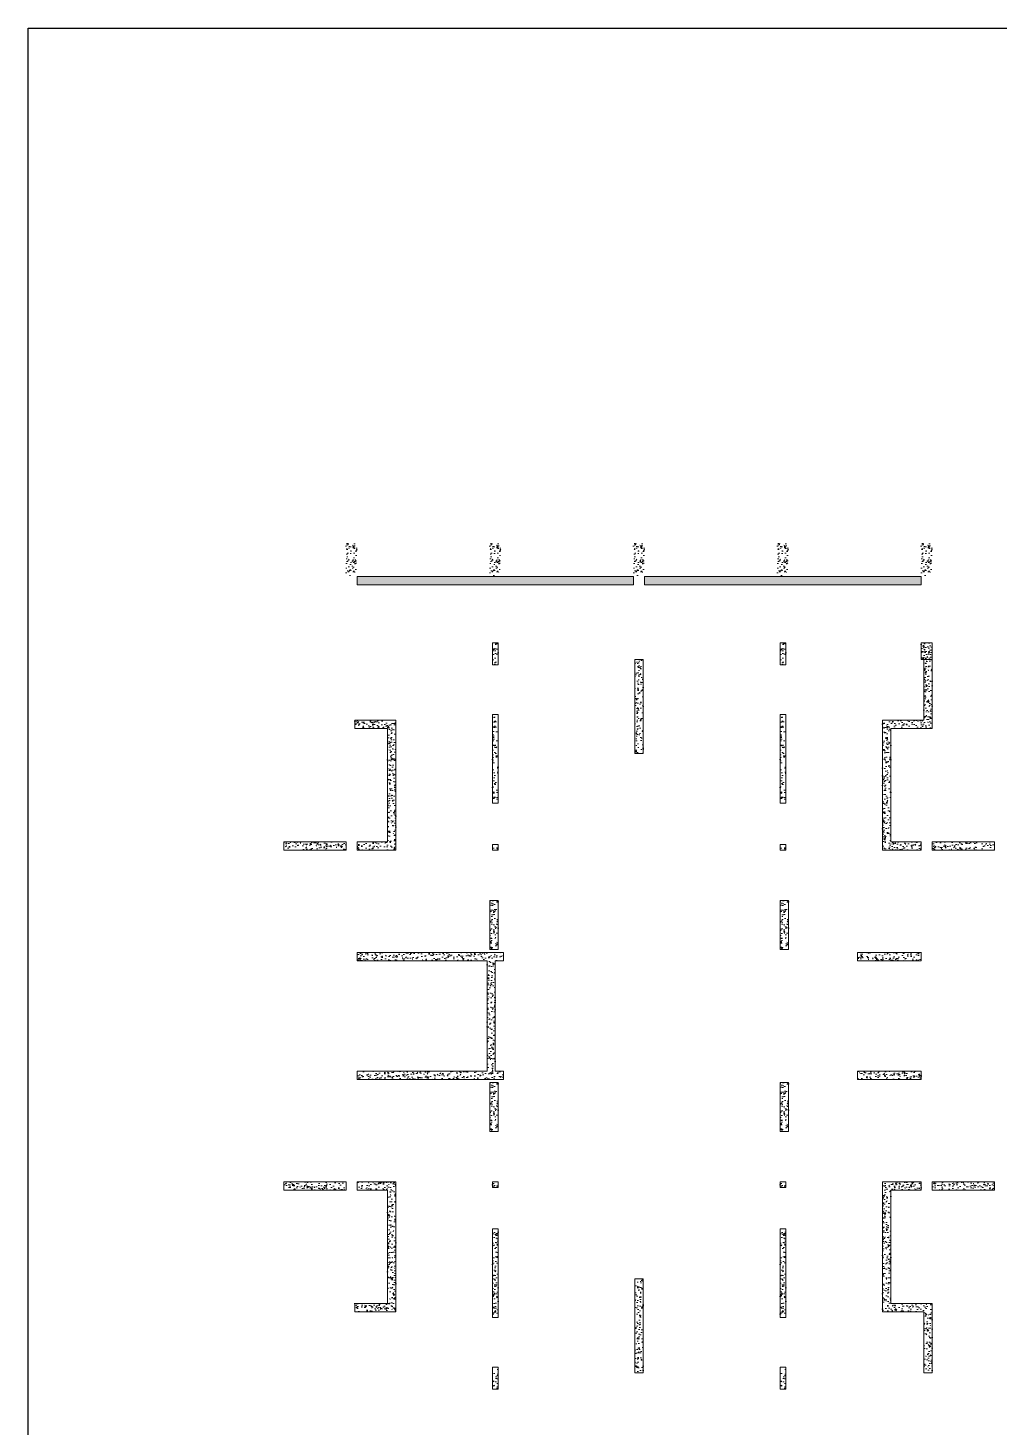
# Model space of a CAD drawing. Header units: millimetres. Extents: x 1078357 to 1340092, y -4684019 to -4550360.
# Drawn here: x 1222484 to 1240059, y -4638878 to -4613562 of the extents above; entities that cross this region are included whole.
import ezdxf

# ---------------------------------------------------------------- set-up
doc = ezdxf.new("R2010")
doc.units = ezdxf.units.MM
doc.layers.add('S-NON STR RCC WALL', color=8, linetype='Continuous', lineweight=0)
doc.layers.add('Wall-boundary', color=6, linetype='Continuous', lineweight=30)
pattern_1 = [(50, (1230947.71, -4440108.92), (182.18467, -15.93909), [19.05, -209.55]), (355, (1230947.71, -4440108.92), (-35.24342, 191.05685), [15.24, -167.64058]), (100.45144, (1230962.9, -4440110.25), (146.94125, 175.11775), [16.19001, -178.09024]), (46.1842, (1230947.71, -4440058.12), (271.07904, -42.04233), [28.575, -314.325]), (96.63556, (1230970.3, -4440061.62), (237.40413, 247.42612), [24.28502, -267.1356]), (351.18415, (1230947.71, -4440058.12), (237.40413, 247.42612), [22.85997, -251.45973]), (21, (1230973.11, -4440070.82), (151.61439, -102.2652), [19.05, -209.55]), (326, (1230973.11, -4440070.82), (61.80203, 184.18797), [15.24, -167.64]), (71.45144, (1230985.75, -4440079.34), (213.41642, 81.92277), [16.19001, -178.08994]), (37.5, (1230947.714, -4440108.92), (3.088603, 84.555039), [0, -165.608, 0, -170.18, 0, -168.275]), (7.5, (1230947.71, -4440108.92), (66.819663, 100.180575), [0, -97.028, 0, -161.798, 0, -64.135]), (327.5, (1230891.07, -4440108.92), (135.590595, -5.728744), [0, -63.5, 0, -198.12, 0, -262.89]), (317.5, (1230865.67, -4440108.92), (148.12918, 25.42649), [0, -82.55, 0, -131.572, 0, -186.69])]
pattern_2 = [(50, (2328159.22, -9125492.77), (182.184669, -15.9390855), [19.05, -209.55]), (355, (2328159.22, -9125492.77), (-35.2434214, 191.056845), [15.24, -167.640584]), (100.4514447, (2328174.4, -9125494.1), (146.941247, 175.117752), [16.190009, -178.0902446]), (46.1842, (2328159.22, -9125441.97), (271.079041, -42.042328), [28.575, -314.325]), (96.6355576, (2328181.8, -9125445.47), (237.404134, 247.426125), [24.285023, -267.135608]), (351.184151, (2328159.22, -9125441.97), (237.404134, 247.426125), [22.859967, -251.459732]), (21, (2328184.62, -9125454.67), (151.6143913, -102.265198), [19.05, -209.55]), (326, (2328184.62, -9125454.67), (61.802028, 184.187966), [15.24, -167.64]), (71.451445, (2328197.25, -9125463.2), (213.416419, 81.922769), [16.190009, -178.0899376]), (37.5, (2328159.216, -9125492.77), (3.08860325, 84.5550389), [0, -165.608, 0, -170.18, 0, -168.275]), (7.5, (2328159.22, -9125492.77), (66.8196625, 100.1805748), [0, -97.028, 0, -161.798, 0, -64.135]), (327.5, (2328102.574, -9125492.77), (135.5905952, -5.728744), [0, -63.5, 0, -198.12, 0, -262.89]), (317.5, (2328077.17, -9125492.77), (148.1291814, 25.426491), [0, -82.55, 0, -131.572, 0, -186.69])]
pattern_3 = [(50, (2328172.43, -9124128.1), (182.184669, -15.9390855), [19.05, -209.55]), (355, (2328172.43, -9124128.1), (-35.2434214, 191.056845), [15.24, -167.640584]), (100.4514447, (2328187.61, -9124129.43), (146.941247, 175.117752), [16.190009, -178.0902446]), (46.1842, (2328172.43, -9124077.3), (271.079041, -42.042328), [28.575, -314.325]), (96.6355576, (2328195.02, -9124080.8), (237.404134, 247.426125), [24.285023, -267.135608]), (351.184151, (2328172.43, -9124077.3), (237.404134, 247.426125), [22.859967, -251.459732]), (21, (2328197.83, -9124090), (151.6143913, -102.265198), [19.05, -209.55]), (326, (2328197.83, -9124090), (61.802028, 184.187966), [15.24, -167.64]), (71.451445, (2328210.46, -9124098.53), (213.416419, 81.922769), [16.190009, -178.0899376]), (37.5, (2328172.43, -9124128.106), (3.08860325, 84.5550389), [0, -165.608, 0, -170.18, 0, -168.275]), (7.5, (2328172.43, -9124128.11), (66.8196625, 100.1805748), [0, -97.028, 0, -161.798, 0, -64.135]), (327.5, (2328115.79, -9124128.106), (135.5905952, -5.728744), [0, -63.5, 0, -198.12, 0, -262.89]), (317.5, (2328090.39, -9124128.11), (148.1291814, 25.426491), [0, -82.55, 0, -131.572, 0, -186.69])]
pattern_4 = [(50, (-5111161, 23564171.24), (182.184669, -15.93908554), [19.05, -209.55]), (355, (-5111161, 23564171.24), (-35.2434214, 191.0568452), [15.24, -167.6405842]), (100.4514447, (-5111145.82, 23564169.91), (146.9412471, 175.1177519), [16.1900088, -178.0902446]), (46.1842, (-5111161, 23564222.04), (271.0790409, -42.042328), [28.575, -314.325]), (96.6355576, (-5111138.41, 23564218.54), (237.404134, 247.4261246), [24.2850231, -267.1356082]), (351.1841512, (-5111161, 23564222.04), (237.404134, 247.4261246), [22.859967, -251.459732]), (21, (-5111135.6, 23564209.34), (151.6143913, -102.2651982), [19.05, -209.55]), (326, (-5111135.6, 23564209.34), (61.8020283, 184.1879661), [15.24, -167.64]), (71.451445, (-5111122.97, 23564200.82), (213.4164193, 81.9227689), [16.1900088, -178.0899376]), (37.5, (-5111161.004, 23564171.24), (3.08860325, 84.55503887), [0, -165.608, 0, -170.18, 0, -168.275]), (7.5, (-5111161, 23564171.24), (66.8196625, 100.18057482), [0, -97.028, 0, -161.798, 0, -64.135]), (327.5, (-5111217.646, 23564171.24), (135.59059517, -5.728744), [0, -63.5, 0, -198.12, 0, -262.89]), (317.5, (-5111243.05, 23564171.24), (148.1291814, 25.42649103), [0, -82.55, 0, -131.572, 0, -186.69])]
pattern_5 = [(50, (-6208385.72, 28248190.43), (182.184669, -15.93908554), [19.05, -209.55]), (355, (-6208385.72, 28248190.43), (-35.2434214, 191.0568452), [15.24, -167.6405842]), (100.4514447, (-6208370.54, 28248189.1), (146.9412471, 175.1177519), [16.1900088, -178.0902446]), (46.1842, (-6208385.72, 28248241.23), (271.0790409, -42.042328), [28.575, -314.325]), (96.6355576, (-6208363.13, 28248237.72), (237.404134, 247.4261246), [24.2850231, -267.1356082]), (351.1841512, (-6208385.72, 28248241.23), (237.404134, 247.4261246), [22.859967, -251.459732]), (21, (-6208360.32, 28248228.53), (151.6143913, -102.2651982), [19.05, -209.55]), (326, (-6208360.32, 28248228.53), (61.8020283, 184.1879661), [15.24, -167.64]), (71.451445, (-6208347.69, 28248220), (213.4164193, 81.9227689), [16.1900088, -178.0899376]), (37.5, (-6208385.72, 28248190.43), (3.08860325, 84.55503887), [0, -165.608, 0, -170.18, 0, -168.275]), (7.5, (-6208385.72, 28248190.43), (66.8196625, 100.18057482), [0, -97.028, 0, -161.798, 0, -64.135]), (327.5, (-6208442.36, 28248190.43), (135.59059517, -5.72874399), [0, -63.5, 0, -198.12, 0, -262.89]), (317.5, (-6208467.76, 28248190.43), (148.1291814, 25.42649103), [0, -82.55, 0, -131.572, 0, -186.69])]

msp = doc.modelspace()

# ---------------------------------------------------------------- hatches: boundary and pattern name
at = {"layer": 'S-NON STR RCC WALL'}
h = msp.add_hatch(dxfattribs=at)
h.set_pattern_fill('AR-CONC', color=256, angle=180)
h.set_pattern_definition([(50, (-7305610.44, 32932209.61), (182.184669, -15.93908554), [19.05, -209.55]), (355, (-7305610.44, 32932209.61), (-35.2434214, 191.0568452), [15.24, -167.6405842]), (100.4514447, (-7305595.25, 32932208.29), (146.9412471, 175.1177519), [16.1900088, -178.0902446]), (46.1842, (-7305610.44, 32932260.41), (271.0790409, -42.0423279), [28.575, -314.325]), (96.6355576, (-7305587.85, 32932256.9), (237.404134, 247.4261246), [24.2850231, -267.1356082]), (351.1841512, (-7305610.44, 32932260.41), (237.404134, 247.4261246), [22.859967, -251.459732]), (21, (-7305585.04, 32932247.71), (151.61439127, -102.2651982), [19.05, -209.55]), (326, (-7305585.04, 32932247.71), (61.80202835, 184.1879661), [15.24, -167.64]), (71.451445, (-7305572.4, 32932239.2), (213.4164193, 81.9227689), [16.1900088, -178.0899376]), (37.5, (-7305610.436, 32932209.615), (3.08860325, 84.55503887), [0, -165.608, 0, -170.18, 0, -168.275]), (7.5, (-7305610.44, 32932209.615), (66.8196625, 100.18057482), [0, -97.028, 0, -161.798, 0, -64.135]), (327.5, (-7305667.08, 32932209.615), (135.59059517, -5.72874399), [0, -63.5, 0, -198.12, 0, -262.89]), (317.5, (-7305692.48, 32932209.61), (148.1291814, 25.42649103), [0, -82.55, 0, -131.572, 0, -186.69])])
h.paths.add_polyline_path([(1228434.3, -4623478.6), (1228434.3, -4622878.6), (1228234.4, -4622878.6), (1228234.4, -4623478.6), (1228434.3, -4623478.6)], is_closed=False)
h = msp.add_hatch(dxfattribs=at)
h.set_pattern_fill('AR-CONC', color=256, angle=180)
h.set_pattern_definition([(50, (-7303010.44, 32932209.61), (182.184669, -15.93908554), [19.05, -209.55]), (355, (-7303010.44, 32932209.61), (-35.2434214, 191.0568452), [15.24, -167.6405842]), (100.4514447, (-7302995.25, 32932208.29), (146.9412471, 175.1177519), [16.1900088, -178.0902446]), (46.1842, (-7303010.44, 32932260.41), (271.0790409, -42.0423279), [28.575, -314.325]), (96.6355576, (-7302987.85, 32932256.9), (237.404134, 247.4261246), [24.2850231, -267.1356082]), (351.1841512, (-7303010.44, 32932260.41), (237.404134, 247.4261246), [22.859967, -251.459732]), (21, (-7302985.04, 32932247.71), (151.61439127, -102.2651982), [19.05, -209.55]), (326, (-7302985.04, 32932247.71), (61.80202835, 184.1879661), [15.24, -167.64]), (71.451445, (-7302972.4, 32932239.2), (213.4164193, 81.9227689), [16.1900088, -178.0899376]), (37.5, (-7303010.436, 32932209.615), (3.08860325, 84.55503887), [0, -165.608, 0, -170.18, 0, -168.275]), (7.5, (-7303010.44, 32932209.615), (66.8196625, 100.18057482), [0, -97.028, 0, -161.798, 0, -64.135]), (327.5, (-7303067.08, 32932209.615), (135.59059517, -5.72874399), [0, -63.5, 0, -198.12, 0, -262.89]), (317.5, (-7303092.48, 32932209.61), (148.1291814, 25.42649103), [0, -82.55, 0, -131.572, 0, -186.69])])
h.paths.add_polyline_path([(1231034.3, -4623478.6), (1231034.3, -4622878.6), (1230834.4, -4622878.6), (1230834.4, -4623478.6), (1231034.3, -4623478.6)], is_closed=False)
h = msp.add_hatch(dxfattribs=at)
h.set_pattern_fill('AR-CONC', color=256, angle=180)
h.set_pattern_definition([(50, (-7300410.44, 32932209.61), (182.184669, -15.93908554), [19.05, -209.55]), (355, (-7300410.44, 32932209.61), (-35.2434214, 191.0568452), [15.24, -167.6405842]), (100.4514447, (-7300395.25, 32932208.29), (146.9412471, 175.1177519), [16.1900088, -178.0902446]), (46.1842, (-7300410.44, 32932260.41), (271.0790409, -42.0423279), [28.575, -314.325]), (96.6355576, (-7300387.85, 32932256.9), (237.404134, 247.4261246), [24.2850231, -267.1356082]), (351.1841512, (-7300410.44, 32932260.41), (237.404134, 247.4261246), [22.859967, -251.459732]), (21, (-7300385.04, 32932247.71), (151.61439127, -102.2651982), [19.05, -209.55]), (326, (-7300385.04, 32932247.71), (61.80202835, 184.1879661), [15.24, -167.64]), (71.451445, (-7300372.4, 32932239.2), (213.4164193, 81.9227689), [16.1900088, -178.0899376]), (37.5, (-7300410.436, 32932209.615), (3.08860325, 84.55503887), [0, -165.608, 0, -170.18, 0, -168.275]), (7.5, (-7300410.44, 32932209.615), (66.8196625, 100.18057482), [0, -97.028, 0, -161.798, 0, -64.135]), (327.5, (-7300467.08, 32932209.615), (135.59059517, -5.72874399), [0, -63.5, 0, -198.12, 0, -262.89]), (317.5, (-7300492.48, 32932209.61), (148.1291814, 25.42649103), [0, -82.55, 0, -131.572, 0, -186.69])])
h.paths.add_polyline_path([(1233634.3, -4623478.6), (1233634.3, -4622878.6), (1233434.4, -4622878.6), (1233434.4, -4623478.6), (1233634.3, -4623478.6)], is_closed=False)
h = msp.add_hatch(dxfattribs=at)
h.set_pattern_fill('AR-CONC', color=256, angle=180)
h.set_pattern_definition([(50, (-7297810.42, 32932209.61), (182.184669, -15.93908554), [19.05, -209.55]), (355, (-7297810.42, 32932209.61), (-35.2434214, 191.0568452), [15.24, -167.6405842]), (100.4514447, (-7297795.23, 32932208.29), (146.9412471, 175.1177519), [16.1900088, -178.0902446]), (46.1842, (-7297810.42, 32932260.41), (271.0790409, -42.0423279), [28.575, -314.325]), (96.6355576, (-7297787.83, 32932256.9), (237.404134, 247.4261246), [24.2850231, -267.1356082]), (351.1841512, (-7297810.42, 32932260.41), (237.404134, 247.4261246), [22.859967, -251.459732]), (21, (-7297785.02, 32932247.71), (151.61439127, -102.2651982), [19.05, -209.55]), (326, (-7297785.02, 32932247.71), (61.80202835, 184.1879661), [15.24, -167.64]), (71.451445, (-7297772.38, 32932239.2), (213.4164193, 81.9227689), [16.1900088, -178.0899376]), (37.5, (-7297810.415, 32932209.615), (3.08860325, 84.55503887), [0, -165.608, 0, -170.18, 0, -168.275]), (7.5, (-7297810.415, 32932209.615), (66.8196625, 100.18057482), [0, -97.028, 0, -161.798, 0, -64.135]), (327.5, (-7297867.06, 32932209.615), (135.59059517, -5.72874399), [0, -63.5, 0, -198.12, 0, -262.89]), (317.5, (-7297892.46, 32932209.61), (148.1291814, 25.42649103), [0, -82.55, 0, -131.572, 0, -186.69])])
h.paths.add_polyline_path([(1236234.4, -4623478.6), (1236234.4, -4622878.6), (1236034.4, -4622878.6), (1236034.4, -4623478.6), (1236234.4, -4623478.6)], is_closed=False)
h = msp.add_hatch(dxfattribs=at)
h.set_pattern_fill('AR-CONC', color=256, angle=180)
h.set_pattern_definition([(50, (-7295210.42, 32932209.61), (182.184669, -15.93908554), [19.05, -209.55]), (355, (-7295210.42, 32932209.61), (-35.2434214, 191.0568452), [15.24, -167.6405842]), (100.4514447, (-7295195.23, 32932208.29), (146.9412471, 175.1177519), [16.1900088, -178.0902446]), (46.1842, (-7295210.42, 32932260.41), (271.0790409, -42.0423279), [28.575, -314.325]), (96.6355576, (-7295187.83, 32932256.9), (237.404134, 247.4261246), [24.2850231, -267.1356082]), (351.1841512, (-7295210.42, 32932260.41), (237.404134, 247.4261246), [22.859967, -251.459732]), (21, (-7295185.02, 32932247.71), (151.61439127, -102.2651982), [19.05, -209.55]), (326, (-7295185.02, 32932247.71), (61.80202835, 184.1879661), [15.24, -167.64]), (71.451445, (-7295172.38, 32932239.2), (213.4164193, 81.9227689), [16.1900088, -178.0899376]), (37.5, (-7295210.415, 32932209.615), (3.08860325, 84.55503887), [0, -165.608, 0, -170.18, 0, -168.275]), (7.5, (-7295210.415, 32932209.615), (66.8196625, 100.18057482), [0, -97.028, 0, -161.798, 0, -64.135]), (327.5, (-7295267.06, 32932209.615), (135.59059517, -5.72874399), [0, -63.5, 0, -198.12, 0, -262.89]), (317.5, (-7295292.46, 32932209.61), (148.1291814, 25.42649103), [0, -82.55, 0, -131.572, 0, -186.69])])
h.paths.add_polyline_path([(1238834.4, -4623478.6), (1238834.4, -4622878.6), (1238634.4, -4622878.6), (1238634.4, -4623478.6), (1238834.4, -4623478.6)], is_closed=False)
h = msp.add_hatch(dxfattribs=at)
h.set_pattern_fill('AR-CONC', color=256, angle=180)
h.set_pattern_definition(pattern_5)
h.paths.add_polyline_path([(1228437.3, -4623478.6), (1233434.4, -4623478.6), (1233434.4, -4623628.6), (1228437.3, -4623628.6)])
h = msp.add_hatch(dxfattribs=at)
h.set_pattern_fill('AR-CONC', color=256)
h.set_pattern_definition(pattern_5)
h.paths.add_polyline_path([(1238631.4, -4623478.6), (1233634.3, -4623478.6), (1233634.3, -4623628.6), (1238631.4, -4623628.6)])
h = msp.add_hatch(dxfattribs=at)
h.set_pattern_fill('AR-CONC', color=256, angle=180)
h.set_pattern_definition(pattern_1)
h.paths.add_polyline_path([(1230884.3, -4624678.6), (1230984.3, -4624678.6), (1230984.3, -4625078.6), (1230884.3, -4625078.6)])
h = msp.add_hatch(dxfattribs=at)
h.set_pattern_fill('AR-CONC', color=256, angle=180)
h.set_pattern_definition([(50, (1236147.71, -4440108.92), (182.18467, -15.93909), [19.05, -209.55]), (355, (1236147.71, -4440108.92), (-35.24342, 191.05685), [15.24, -167.64058]), (100.45144, (1236162.9, -4440110.25), (146.94125, 175.11775), [16.19, -178.09024]), (46.1842, (1236147.71, -4440058.12), (271.07904, -42.04233), [28.575, -314.325]), (96.63556, (1236170.3, -4440061.62), (237.40413, 247.42612), [24.28502, -267.1356]), (351.18415, (1236147.71, -4440058.12), (237.40413, 247.42612), [22.85997, -251.45973]), (21, (1236173.11, -4440070.82), (151.61439, -102.2652), [19.05, -209.55]), (326, (1236173.11, -4440070.82), (61.80203, 184.18797), [15.24, -167.64]), (71.45144, (1236185.75, -4440079.34), (213.41642, 81.92277), [16.19, -178.08994]), (37.5, (1236147.714, -4440108.92), (3.088603, 84.55504), [0, -165.608, 0, -170.18, 0, -168.275]), (7.5, (1236147.71, -4440108.92), (66.819663, 100.180575), [0, -97.028, 0, -161.798, 0, -64.135]), (327.5, (1236091.07, -4440108.92), (135.590595, -5.728744), [0, -63.5, 0, -198.12, 0, -262.89]), (317.5, (1236065.67, -4440108.92), (148.12918, 25.42649), [0, -82.55, 0, -131.572, 0, -186.69])])
h.paths.add_polyline_path([(1236084.3, -4624678.6), (1236184.3, -4624678.6), (1236184.3, -4625078.6), (1236084.3, -4625078.6)])
h = msp.add_hatch(dxfattribs=at)
h.set_pattern_fill('AR-CONC', color=8, scale=20, angle=90)
h.set_pattern_definition([(140, (-1969365.51, -7163423.11), (12.550427, 143.4520365), [15, -165]), (85, (-1969365.51, -7163423.11), (-150.438427, -27.7502667), [12, -132]), (190.4514445, (-1969364.47, -7163411.16), (-137.887998, 115.7017693), [12.7480384, -140.2284224]), (136.1842, (-1969405.51, -7163423.11), (33.103856, 213.448266), [22.5, -247.5]), (186.6356355, (-1969402.75, -7163405.33), (-194.82372, 186.932389), [19.122068, -210.342752]), (81.184164, (-1969405.51, -7163423.11), (-194.82372, 186.932389), [18, -198]), (111, (-1969395.51, -7163403.11), (80.523778, 119.3814104), [15, -165]), (56, (-1969395.51, -7163403.11), (-145.030009, 48.6630664), [12, -132]), (161.4514447, (-1969388.8, -7163393.16), (-64.5062306, 168.0444753), [12.748038, -140.2284224]), (127.5, (-1969365.51, -7163423.113), (-66.57877077, 2.43197106), [0, -130.4, 0, -134, 0, -132.5]), (97.5, (-1969365.51, -7163423.11), (-78.8823424, 52.6139075), [0, -76.4, 0, -127.4, 0, -50.5]), (57.5, (-1969365.51, -7163467.713), (4.51097435, 106.7644872), [0, -50, 0, -156, 0, -207]), (47.5, (-1969365.51, -7163487.71), (-20.0209965, 116.6372339), [0, -65, 0, -103.6, 0, -147])])
h.paths.add_polyline_path([(1238834.5, -4624678.6), (1238834.5, -4624978.6), (1238634.6, -4624978.6), (1238634.6, -4624678.6)])
at = {"layer": 'S-NON STR RCC WALL', "ltscale": 700}
h = msp.add_hatch(dxfattribs=at)
h.set_pattern_fill('AR-CONC', color=256)
h.set_pattern_definition([(50, (100343.38, 244193.84), (182.184669, -15.9390855), [19.05, -209.55]), (355, (100343.38, 244193.84), (-35.2434214, 191.056845), [15.24, -167.640584]), (100.4514447, (100358.56, 244192.51), (146.941247, 175.117752), [16.190009, -178.0902446]), (46.1842, (100343.38, 244244.64), (271.079041, -42.042328), [28.575, -314.325]), (96.6355576, (100365.97, 244241.14), (237.404134, 247.426125), [24.285023, -267.135608]), (351.184151, (100343.38, 244244.64), (237.404134, 247.426125), [22.859967, -251.459732]), (21, (100368.78, 244231.94), (151.6143913, -102.265198), [19.05, -209.55]), (326, (100368.78, 244231.94), (61.802028, 184.187966), [15.24, -167.64]), (71.451445, (100381.41, 244223.42), (213.416419, 81.922769), [16.190009, -178.0899376]), (37.5, (100343.38, 244193.84), (3.08860325, 84.5550389), [0, -165.608, 0, -170.18, 0, -168.275]), (7.5, (100343.38, 244193.84), (66.8196625, 100.1805748), [0, -97.028, 0, -161.798, 0, -64.135]), (327.5, (100286.736, 244193.84), (135.5905952, -5.728744), [0, -63.5, 0, -198.12, 0, -262.89]), (317.5, (100261.34, 244193.84), (148.1291814, 25.426491), [0, -82.55, 0, -131.572, 0, -186.69])])
h.paths.add_polyline_path([(1233459.3, -4624978.5), (1233609.3, -4624978.5), (1233609.3, -4626678.5), (1233459.3, -4626678.5)])
at = {"layer": 'S-NON STR RCC WALL'}
h = msp.add_hatch(dxfattribs=at)
h.set_pattern_fill('AR-CONC', color=256)
h.set_pattern_definition(pattern_4)
h.paths.add_polyline_path([(1237934.3, -4626078.6), (1237934.3, -4628428.6), (1238634.3, -4628428.6), (1238634.3, -4628278.6), (1238084.3, -4628278.6), (1238084.3, -4626228.6), (1238834.3, -4626228.6), (1238834.3, -4624978.5), (1238684.3, -4624978.5), (1238684.3, -4626078.6)])
h = msp.add_hatch(dxfattribs=at)
h.set_pattern_fill('AR-CONC', color=256, angle=180)
h.set_pattern_definition([(50, (-6208385.72, 28248190.43), (182.184669, -15.93908554), [19.05, -209.55]), (355, (-6208385.72, 28248190.43), (-35.2434214, 191.0568452), [15.24, -167.6405842]), (100.4514447, (-6208370.54, 28248189.1), (146.9412471, 175.1177519), [16.1900088, -178.0902446]), (46.1842, (-6208385.72, 28248241.23), (271.0790409, -42.042328), [28.575, -314.325]), (96.6355576, (-6208363.13, 28248237.72), (237.404134, 247.4261246), [24.2850231, -267.1356082]), (351.1841512, (-6208385.72, 28248241.23), (237.404134, 247.4261246), [22.859967, -251.459732]), (21, (-6208360.32, 28248228.53), (151.6143913, -102.2651982), [19.05, -209.55]), (326, (-6208360.32, 28248228.53), (61.8020283, 184.1879661), [15.24, -167.64]), (71.451445, (-6208347.69, 28248220), (213.4164193, 81.9227689), [16.1900088, -178.0899376]), (37.5, (-6208385.72, 28248190.43), (3.08860325, 84.55503887), [0, -165.608, 0, -170.18, 0, -168.275]), (7.5, (-6208385.72, 28248190.43), (66.8196625, 100.18057482), [0, -97.028, 0, -161.798, 0, -64.135]), (327.5, (-6208442.36, 28248190.43), (135.59059517, -5.72874399), [0, -63.5, 0, -198.12, 0, -262.89]), (317.5, (-6208467.76, 28248190.43), (148.1291814, 25.42649103), [0, -82.55, 0, -131.572, 0, -186.69])])
h.paths.add_polyline_path([(1228394.2, -4626228.8), (1228394.2, -4626078.6), (1229134.4, -4626078.6), (1229134.4, -4628428.6), (1228434.4, -4628428.6), (1228434.4, -4628278.6), (1228984.4, -4628278.6), (1228984.4, -4626228.6), (1228394.2, -4626228.6)])
h = msp.add_hatch(dxfattribs=at)
h.set_pattern_fill('AR-CONC', color=256, angle=180)
h.set_pattern_definition(pattern_3)
h.paths.add_polyline_path([(1230884.3, -4625978.6), (1230984.3, -4625978.6), (1230984.3, -4627578.6), (1230884.3, -4627578.6)])
h = msp.add_hatch(dxfattribs=at)
h.set_pattern_fill('AR-CONC', color=256, angle=180)
h.set_pattern_definition([(50, (2333372.43, -9124128.1), (182.184669, -15.9390855), [19.05, -209.55]), (355, (2333372.43, -9124128.1), (-35.2434214, 191.056845), [15.24, -167.640584]), (100.4514447, (2333387.61, -9124129.43), (146.941247, 175.117752), [16.190009, -178.0902446]), (46.1842, (2333372.43, -9124077.3), (271.079041, -42.042328), [28.575, -314.325]), (96.6355576, (2333395.02, -9124080.8), (237.404134, 247.426125), [24.285023, -267.135608]), (351.184151, (2333372.43, -9124077.3), (237.404134, 247.426125), [22.859967, -251.459732]), (21, (2333397.83, -9124090), (151.6143913, -102.265198), [19.05, -209.55]), (326, (2333397.83, -9124090), (61.802028, 184.187966), [15.24, -167.64]), (71.451445, (2333410.46, -9124098.53), (213.416419, 81.922769), [16.190009, -178.0899376]), (37.5, (2333372.43, -9124128.106), (3.08860325, 84.5550389), [0, -165.608, 0, -170.18, 0, -168.275]), (7.5, (2333372.43, -9124128.11), (66.8196625, 100.1805748), [0, -97.028, 0, -161.798, 0, -64.135]), (327.5, (2333315.79, -9124128.106), (135.5905952, -5.728744), [0, -63.5, 0, -198.12, 0, -262.89]), (317.5, (2333290.39, -9124128.11), (148.1291814, 25.426491), [0, -82.55, 0, -131.572, 0, -186.69])])
h.paths.add_polyline_path([(1236084.3, -4625978.6), (1236184.3, -4625978.6), (1236184.3, -4627578.6), (1236084.3, -4627578.6)])
h = msp.add_hatch(dxfattribs=at)
h.set_pattern_fill('AR-CONC', color=256, angle=180)
h.set_pattern_definition(pattern_4)
h.paths.add_polyline_path([(1227109.4, -4628278.6), (1228234.4, -4628278.6), (1228234.4, -4628428.6), (1227109.4, -4628428.6)])
h = msp.add_hatch(dxfattribs=at)
h.set_pattern_fill('AR-CONC', color=256, angle=180)
h.set_pattern_definition(pattern_2)
h.paths.add_polyline_path([(1230884.3, -4628428.6), (1230984.3, -4628428.6), (1230984.3, -4628328.6), (1230884.3, -4628328.6)])
h = msp.add_hatch(dxfattribs=at)
h.set_pattern_fill('AR-CONC', color=256, angle=180)
h.set_pattern_definition([(50, (2333359.22, -9125492.77), (182.184669, -15.9390855), [19.05, -209.55]), (355, (2333359.22, -9125492.77), (-35.2434214, 191.056845), [15.24, -167.640584]), (100.4514447, (2333374.4, -9125494.1), (146.941247, 175.117752), [16.190009, -178.0902446]), (46.1842, (2333359.22, -9125441.97), (271.079041, -42.042328), [28.575, -314.325]), (96.6355576, (2333381.8, -9125445.47), (237.404134, 247.426125), [24.285023, -267.135608]), (351.184151, (2333359.22, -9125441.97), (237.404134, 247.426125), [22.859967, -251.459732]), (21, (2333384.62, -9125454.67), (151.6143913, -102.265198), [19.05, -209.55]), (326, (2333384.62, -9125454.67), (61.802028, 184.187966), [15.24, -167.64]), (71.451445, (2333397.25, -9125463.2), (213.416419, 81.922769), [16.190009, -178.0899376]), (37.5, (2333359.216, -9125492.77), (3.08860325, 84.5550389), [0, -165.608, 0, -170.18, 0, -168.275]), (7.5, (2333359.22, -9125492.77), (66.8196625, 100.1805748), [0, -97.028, 0, -161.798, 0, -64.135]), (327.5, (2333302.574, -9125492.77), (135.5905952, -5.728744), [0, -63.5, 0, -198.12, 0, -262.89]), (317.5, (2333277.17, -9125492.77), (148.1291814, 25.426491), [0, -82.55, 0, -131.572, 0, -186.69])])
h.paths.add_polyline_path([(1236084.3, -4628428.6), (1236184.3, -4628428.6), (1236184.3, -4628328.6), (1236084.3, -4628328.6)])
h = msp.add_hatch(dxfattribs=at)
h.set_pattern_fill('AR-CONC', color=256)
h.set_pattern_definition(pattern_4)
h.paths.add_polyline_path([(1239959.3, -4628278.6), (1238834.3, -4628278.6), (1238834.3, -4628428.6), (1239959.3, -4628428.6)])
h = msp.add_hatch(dxfattribs=at)
h.set_pattern_fill('AR-CONC', color=256, angle=180)
h.set_pattern_definition([(50, (-6220700.47, 28248190.42), (182.184669, -15.93908554), [19.05, -209.55]), (355, (-6220700.47, 28248190.42), (-35.2434214, 191.0568452), [15.24, -167.6405842]), (100.4514447, (-6220685.28, 28248189.1), (146.9412471, 175.1177519), [16.1900088, -178.0902446]), (46.1842, (-6220700.47, 28248241.22), (271.0790409, -42.042328), [28.575, -314.325]), (96.6355576, (-6220677.88, 28248237.72), (237.404134, 247.4261246), [24.2850231, -267.1356082]), (351.1841512, (-6220700.47, 28248241.22), (237.404134, 247.4261246), [22.859967, -251.459732]), (21, (-6220675.07, 28248228.52), (151.6143913, -102.2651982), [19.05, -209.55]), (326, (-6220675.07, 28248228.52), (61.8020283, 184.1879661), [15.24, -167.64]), (71.451445, (-6220662.43, 28248220), (213.4164193, 81.9227689), [16.1900088, -178.0899376]), (37.5, (-6220700.466, 28248190.42), (3.08860325, 84.55503887), [0, -165.608, 0, -170.18, 0, -168.275]), (7.5, (-6220700.47, 28248190.42), (66.8196625, 100.18057482), [0, -97.028, 0, -161.798, 0, -64.135]), (327.5, (-6220757.11, 28248190.42), (135.59059517, -5.72874399), [0, -63.5, 0, -198.12, 0, -262.89]), (317.5, (-6220782.51, 28248190.42), (148.1291814, 25.42649103), [0, -82.55, 0, -131.572, 0, -186.69])])
h.paths.add_polyline_path([(1230834.3, -4629338.6), (1230984.3, -4629338.6), (1230984.3, -4630228.5), (1230834.3, -4630228.5)])
h = msp.add_hatch(dxfattribs=at)
h.set_pattern_fill('AR-CONC', color=256, angle=180)
h.set_pattern_definition([(50, (-6215450.47, 28248190.42), (182.184669, -15.93908554), [19.05, -209.55]), (355, (-6215450.47, 28248190.42), (-35.2434214, 191.0568452), [15.24, -167.6405842]), (100.4514447, (-6215435.28, 28248189.1), (146.9412471, 175.1177519), [16.1900088, -178.0902446]), (46.1842, (-6215450.47, 28248241.22), (271.0790409, -42.042328), [28.575, -314.325]), (96.6355576, (-6215427.88, 28248237.72), (237.404134, 247.4261246), [24.2850231, -267.1356082]), (351.1841512, (-6215450.47, 28248241.22), (237.404134, 247.4261246), [22.859967, -251.459732]), (21, (-6215425.07, 28248228.52), (151.6143913, -102.2651982), [19.05, -209.55]), (326, (-6215425.07, 28248228.52), (61.8020283, 184.1879661), [15.24, -167.64]), (71.451445, (-6215412.43, 28248220), (213.4164193, 81.9227689), [16.1900088, -178.0899376]), (37.5, (-6215450.466, 28248190.42), (3.08860325, 84.55503887), [0, -165.608, 0, -170.18, 0, -168.275]), (7.5, (-6215450.47, 28248190.42), (66.8196625, 100.18057482), [0, -97.028, 0, -161.798, 0, -64.135]), (327.5, (-6215507.11, 28248190.42), (135.59059517, -5.72874399), [0, -63.5, 0, -198.12, 0, -262.89]), (317.5, (-6215532.51, 28248190.42), (148.1291814, 25.42649103), [0, -82.55, 0, -131.572, 0, -186.69])])
h.paths.add_polyline_path([(1236084.3, -4629338.6), (1236234.3, -4629338.6), (1236234.3, -4630228.5), (1236084.3, -4630228.5)])
h = msp.add_hatch(dxfattribs=at)
h.set_pattern_fill('AR-CONC', color=256, angle=180)
h.set_pattern_definition([(50, (-4021001.03, 18880152.05), (182.184669, -15.9390855), [19.05, -209.55]), (355, (-4021001.03, 18880152.05), (-35.2434214, 191.0568452), [15.24, -167.6405842]), (100.4514447, (-4020985.85, 18880150.72), (146.9412471, 175.1177519), [16.1900088, -178.0902446]), (46.1842, (-4021001.03, 18880202.85), (271.0790409, -42.042328), [28.575, -314.325]), (96.6355576, (-4020978.44, 18880199.34), (237.404134, 247.4261246), [24.285023, -267.1356082]), (351.1841512, (-4021001.03, 18880202.85), (237.404134, 247.4261246), [22.859967, -251.459732]), (21, (-4020975.63, 18880190.15), (151.6143913, -102.2651982), [19.05, -209.55]), (326, (-4020975.63, 18880190.15), (61.8020283, 184.1879661), [15.24, -167.64]), (71.451445, (-4020963, 18880181.62), (213.4164193, 81.9227689), [16.1900088, -178.0899376]), (37.5, (-4021001.034, 18880152.046), (3.08860325, 84.55503887), [0, -165.608, 0, -170.18, 0, -168.275]), (7.5, (-4021001.03, 18880152.05), (66.8196625, 100.18057482), [0, -97.028, 0, -161.798, 0, -64.135]), (327.5, (-4021057.676, 18880152.046), (135.59059517, -5.728744), [0, -63.5, 0, -198.12, 0, -262.89]), (317.5, (-4021083.08, 18880152.05), (148.1291814, 25.42649103), [0, -82.55, 0, -131.572, 0, -186.69])])
h.paths.add_polyline_path([(1228434.3, -4630428.6), (1228434.3, -4630278.6), (1231084.3, -4630278.6), (1231084.3, -4630428.6), (1230934.3, -4630428.6), (1230934.3, -4632428.6), (1231084.3, -4632428.6), (1231084.3, -4632578.6), (1228434.3, -4632578.6), (1228434.3, -4632428.6), (1230784.3, -4632428.6), (1230784.3, -4630428.6)])
h = msp.add_hatch(dxfattribs=at)
h.set_pattern_fill('AR-CONC', color=256, angle=180)
h.set_pattern_definition([(50, (-5118225.75, 23564171.23), (182.184669, -15.93908554), [19.05, -209.55]), (355, (-5118225.75, 23564171.23), (-35.2434214, 191.0568452), [15.24, -167.6405842]), (100.4514447, (-5118210.57, 23564169.9), (146.9412471, 175.1177519), [16.1900088, -178.0902446]), (46.1842, (-5118225.75, 23564222.03), (271.0790409, -42.042328), [28.575, -314.325]), (96.6355576, (-5118203.16, 23564218.53), (237.404134, 247.4261246), [24.2850231, -267.1356082]), (351.1841512, (-5118225.75, 23564222.03), (237.404134, 247.4261246), [22.859967, -251.459732]), (21, (-5118200.35, 23564209.33), (151.6143913, -102.2651982), [19.05, -209.55]), (326, (-5118200.35, 23564209.33), (61.8020283, 184.1879661), [15.24, -167.64]), (71.451445, (-5118187.72, 23564200.81), (213.4164193, 81.9227689), [16.1900088, -178.0899376]), (37.5, (-5118225.75, 23564171.234), (3.08860325, 84.55503887), [0, -165.608, 0, -170.18, 0, -168.275]), (7.5, (-5118225.75, 23564171.23), (66.8196625, 100.18057482), [0, -97.028, 0, -161.798, 0, -64.135]), (327.5, (-5118282.39, 23564171.234), (135.59059517, -5.728744), [0, -63.5, 0, -198.12, 0, -262.89]), (317.5, (-5118307.79, 23564171.23), (148.1291814, 25.42649103), [0, -82.55, 0, -131.572, 0, -186.69])])
h.paths.add_polyline_path([(1238634.3, -4630278.6), (1237484.3, -4630278.6), (1237484.3, -4630428.6), (1238634.3, -4630428.6)])
h = msp.add_hatch(dxfattribs=at)
h.set_pattern_fill('AR-CONC', color=256, angle=180)
h.set_pattern_definition([(50, (-5118225.75, 23564171.23), (182.184669, -15.93908554), [19.05, -209.55]), (355, (-5118225.75, 23564171.23), (-35.2434214, 191.0568452), [15.24, -167.6405842]), (100.4514447, (-5118210.57, 23564169.9), (146.9412471, 175.1177519), [16.1900088, -178.0902446]), (46.1842, (-5118225.75, 23564222.03), (271.0790409, -42.042328), [28.575, -314.325]), (96.6355576, (-5118203.16, 23564218.53), (237.404134, 247.4261246), [24.2850231, -267.1356082]), (351.1841512, (-5118225.75, 23564222.03), (237.404134, 247.4261246), [22.859967, -251.459732]), (21, (-5118200.35, 23564209.33), (151.6143913, -102.2651982), [19.05, -209.55]), (326, (-5118200.35, 23564209.33), (61.8020283, 184.1879661), [15.24, -167.64]), (71.451445, (-5118187.72, 23564200.81), (213.4164193, 81.9227689), [16.1900088, -178.0899376]), (37.5, (-5118225.75, 23564171.234), (3.08860325, 84.55503887), [0, -165.608, 0, -170.18, 0, -168.275]), (7.5, (-5118225.75, 23564171.23), (66.8196625, 100.18057482), [0, -97.028, 0, -161.798, 0, -64.135]), (327.5, (-5118282.39, 23564171.234), (135.59059517, -5.728744), [0, -63.5, 0, -198.12, 0, -262.89]), (317.5, (-5118307.79, 23564171.23), (148.1291814, 25.42649103), [0, -82.55, 0, -131.572, 0, -186.69])])
h.paths.add_polyline_path([(1237484.3, -4632428.6), (1238634.3, -4632428.6), (1238634.3, -4632578.6), (1237484.3, -4632578.6)])
h = msp.add_hatch(dxfattribs=at)
h.set_pattern_fill('AR-CONC', color=256, angle=180)
h.set_pattern_definition([(50, (-6220700.49, 28244900.4), (182.184669, -15.93908554), [19.05, -209.55]), (355, (-6220700.49, 28244900.4), (-35.2434214, 191.0568452), [15.24, -167.6405842]), (100.4514447, (-6220685.3, 28244899.07), (146.9412471, 175.1177519), [16.1900088, -178.0902446]), (46.1842, (-6220700.49, 28244951.2), (271.0790409, -42.042328), [28.575, -314.325]), (96.6355576, (-6220677.9, 28244947.7), (237.404134, 247.4261246), [24.2850231, -267.1356082]), (351.1841512, (-6220700.5, 28244951.2), (237.404134, 247.4261246), [22.859967, -251.459732]), (21, (-6220675.09, 28244938.5), (151.6143913, -102.2651982), [19.05, -209.55]), (326, (-6220675.09, 28244938.5), (61.8020283, 184.1879661), [15.24, -167.64]), (71.451445, (-6220662.45, 28244929.98), (213.4164193, 81.9227689), [16.1900088, -178.0899376]), (37.5, (-6220700.49, 28244900.4), (3.08860325, 84.55503887), [0, -165.608, 0, -170.18, 0, -168.275]), (7.5, (-6220700.49, 28244900.4), (66.8196625, 100.18057482), [0, -97.028, 0, -161.798, 0, -64.135]), (327.5, (-6220757.13, 28244900.4), (135.59059517, -5.72874399), [0, -63.5, 0, -198.12, 0, -262.89]), (317.5, (-6220782.53, 28244900.4), (148.1291814, 25.42649103), [0, -82.55, 0, -131.572, 0, -186.69])])
h.paths.add_polyline_path([(1230834.3, -4632628.6), (1230984.3, -4632628.6), (1230984.3, -4633518.5), (1230834.3, -4633518.5)])
h = msp.add_hatch(dxfattribs=at)
h.set_pattern_fill('AR-CONC', color=256, angle=180)
h.set_pattern_definition([(50, (-6215450.47, 28244900.4), (182.184669, -15.93908554), [19.05, -209.55]), (355, (-6215450.47, 28244900.4), (-35.2434214, 191.0568452), [15.24, -167.6405842]), (100.4514447, (-6215435.28, 28244899.07), (146.9412471, 175.1177519), [16.1900088, -178.0902446]), (46.1842, (-6215450.47, 28244951.2), (271.0790409, -42.042328), [28.575, -314.325]), (96.6355576, (-6215427.88, 28244947.7), (237.404134, 247.4261246), [24.2850231, -267.1356082]), (351.1841512, (-6215450.47, 28244951.2), (237.404134, 247.4261246), [22.859967, -251.459732]), (21, (-6215425.07, 28244938.5), (151.6143913, -102.2651982), [19.05, -209.55]), (326, (-6215425.07, 28244938.5), (61.8020283, 184.1879661), [15.24, -167.64]), (71.451445, (-6215412.43, 28244929.98), (213.4164193, 81.9227689), [16.1900088, -178.0899376]), (37.5, (-6215450.466, 28244900.4), (3.08860325, 84.55503887), [0, -165.608, 0, -170.18, 0, -168.275]), (7.5, (-6215450.47, 28244900.4), (66.8196625, 100.18057482), [0, -97.028, 0, -161.798, 0, -64.135]), (327.5, (-6215507.11, 28244900.4), (135.59059517, -5.72874399), [0, -63.5, 0, -198.12, 0, -262.89]), (317.5, (-6215532.51, 28244900.4), (148.1291814, 25.42649103), [0, -82.55, 0, -131.572, 0, -186.69])])
h.paths.add_polyline_path([(1236084.3, -4632628.6), (1236234.3, -4632628.6), (1236234.3, -4633518.5), (1236084.3, -4633518.5)])
h = msp.add_hatch(dxfattribs=at)
h.set_pattern_fill('AR-CONC', color=256, angle=180)
h.set_pattern_definition(pattern_4)
h.paths.add_polyline_path([(1227109.4, -4634578.4), (1228234.4, -4634578.4), (1228234.4, -4634428.4), (1227109.4, -4634428.4)])
h = msp.add_hatch(dxfattribs=at)
h.set_pattern_fill('AR-CONC', color=256, angle=180)
h.set_pattern_definition(pattern_4)
h.paths.add_polyline_path([(1229134.4, -4636778.4), (1229134.4, -4634428.4), (1228434.4, -4634428.4), (1228434.4, -4634578.4), (1228984.4, -4634578.4), (1228984.4, -4636628.4), (1228384.4, -4636628.4), (1228384.4, -4636628.4), (1228394.4, -4636628.4), (1228394.4, -4636778.4)])
h = msp.add_hatch(dxfattribs=at)
h.set_pattern_fill('AR-CONC', color=256, angle=180)
h.set_pattern_definition(pattern_2)
h.paths.add_polyline_path([(1230884.3, -4634428.6), (1230984.3, -4634428.6), (1230984.3, -4634528.6), (1230884.3, -4634528.6)])
h = msp.add_hatch(dxfattribs=at)
h.set_pattern_fill('AR-CONC', color=256, angle=180)
h.set_pattern_definition([(50, (2333359.22, -9125492.59), (182.184669, -15.9390855), [19.05, -209.55]), (355, (2333359.22, -9125492.6), (-35.2434214, 191.056845), [15.24, -167.640584]), (100.4514447, (2333374.4, -9125493.92), (146.941247, 175.117752), [16.190009, -178.0902446]), (46.1842, (2333359.22, -9125441.8), (271.079041, -42.042328), [28.575, -314.325]), (96.6355576, (2333381.8, -9125445.3), (237.404134, 247.426125), [24.285023, -267.135608]), (351.184151, (2333359.22, -9125441.8), (237.404134, 247.426125), [22.859967, -251.459732]), (21, (2333384.62, -9125454.49), (151.6143913, -102.265198), [19.05, -209.55]), (326, (2333384.62, -9125454.5), (61.802028, 184.187966), [15.24, -167.64]), (71.451445, (2333397.25, -9125463.01), (213.416419, 81.922769), [16.190009, -178.0899376]), (37.5, (2333359.216, -9125492.59), (3.08860325, 84.5550389), [0, -165.608, 0, -170.18, 0, -168.275]), (7.5, (2333359.22, -9125492.59), (66.8196625, 100.1805748), [0, -97.028, 0, -161.798, 0, -64.135]), (327.5, (2333302.574, -9125492.59), (135.5905952, -5.728744), [0, -63.5, 0, -198.12, 0, -262.89]), (317.5, (2333277.17, -9125492.59), (148.1291814, 25.426491), [0, -82.55, 0, -131.572, 0, -186.69])])
h.paths.add_polyline_path([(1236084.3, -4634428.4), (1236184.3, -4634428.4), (1236184.3, -4634528.4), (1236084.3, -4634528.4)])
h = msp.add_hatch(dxfattribs=at)
h.set_pattern_fill('AR-CONC', color=256)
h.set_pattern_definition(pattern_4)
h.paths.add_polyline_path([(1237934.3, -4636778.4), (1237934.3, -4634428.4), (1238634.3, -4634428.4), (1238634.3, -4634578.4), (1238084.3, -4634578.4), (1238084.3, -4636628.4), (1238834.3, -4636628.4), (1238834.3, -4637878.6), (1238684.3, -4637878.6), (1238684.3, -4636778.4)])
h = msp.add_hatch(dxfattribs=at)
h.set_pattern_fill('AR-CONC', color=256)
h.set_pattern_definition(pattern_4)
h.paths.add_polyline_path([(1239959.3, -4634578.4), (1238834.3, -4634578.4), (1238834.3, -4634428.4), (1239959.3, -4634428.4)])
h = msp.add_hatch(dxfattribs=at)
h.set_pattern_fill('AR-CONC', color=256, angle=180)
h.set_pattern_definition(pattern_3)
h.paths.add_polyline_path([(1230884.3, -4636878.6), (1230984.3, -4636878.6), (1230984.3, -4635278.6), (1230884.3, -4635278.6)])
h = msp.add_hatch(dxfattribs=at)
h.set_pattern_fill('AR-CONC', color=256, angle=180)
h.set_pattern_definition([(50, (2333372.43, -9124127.93), (182.184669, -15.9390855), [19.05, -209.55]), (355, (2333372.43, -9124127.93), (-35.2434214, 191.056845), [15.24, -167.640584]), (100.4514447, (2333387.61, -9124129.26), (146.941247, 175.117752), [16.190009, -178.0902446]), (46.1842, (2333372.43, -9124077.13), (271.079041, -42.042328), [28.575, -314.325]), (96.6355576, (2333395.02, -9124080.63), (237.404134, 247.426125), [24.285023, -267.135608]), (351.184151, (2333372.43, -9124077.13), (237.404134, 247.426125), [22.859967, -251.459732]), (21, (2333397.83, -9124089.83), (151.6143913, -102.265198), [19.05, -209.55]), (326, (2333397.83, -9124089.83), (61.802028, 184.187966), [15.24, -167.64]), (71.451445, (2333410.46, -9124098.35), (213.416419, 81.922769), [16.190009, -178.0899376]), (37.5, (2333372.43, -9124127.93), (3.08860325, 84.5550389), [0, -165.608, 0, -170.18, 0, -168.275]), (7.5, (2333372.43, -9124127.93), (66.8196625, 100.1805748), [0, -97.028, 0, -161.798, 0, -64.135]), (327.5, (2333315.79, -9124127.93), (135.5905952, -5.728744), [0, -63.5, 0, -198.12, 0, -262.89]), (317.5, (2333290.39, -9124127.93), (148.1291814, 25.426491), [0, -82.55, 0, -131.572, 0, -186.69])])
h.paths.add_polyline_path([(1236084.3, -4636878.4), (1236184.3, -4636878.4), (1236184.3, -4635278.4), (1236084.3, -4635278.4)])
at = {"layer": 'S-NON STR RCC WALL', "ltscale": 700}
h = msp.add_hatch(dxfattribs=at)
h.set_pattern_fill('AR-CONC', color=256)
h.set_pattern_definition([(50, (100343.38, 235643.84), (182.184669, -15.9390855), [19.05, -209.55]), (355, (100343.38, 235643.84), (-35.2434214, 191.056845), [15.24, -167.640584]), (100.4514447, (100358.56, 235642.51), (146.941247, 175.117752), [16.190009, -178.0902446]), (46.1842, (100343.38, 235694.64), (271.079041, -42.042328), [28.575, -314.325]), (96.6355576, (100365.97, 235691.14), (237.404134, 247.426125), [24.285023, -267.135608]), (351.184151, (100343.38, 235694.64), (237.404134, 247.426125), [22.859967, -251.459732]), (21, (100368.78, 235681.94), (151.6143913, -102.265198), [19.05, -209.55]), (326, (100368.78, 235681.94), (61.802028, 184.187966), [15.24, -167.64]), (71.451445, (100381.41, 235673.42), (213.416419, 81.922769), [16.190009, -178.0899376]), (37.5, (100343.38, 235643.84), (3.08860325, 84.5550389), [0, -165.608, 0, -170.18, 0, -168.275]), (7.5, (100343.38, 235643.84), (66.8196625, 100.1805748), [0, -97.028, 0, -161.798, 0, -64.135]), (327.5, (100286.736, 235643.84), (135.5905952, -5.728744), [0, -63.5, 0, -198.12, 0, -262.89]), (317.5, (100261.34, 235643.84), (148.1291814, 25.426491), [0, -82.55, 0, -131.572, 0, -186.69])])
h.paths.add_polyline_path([(1233459.3, -4636178.5), (1233609.3, -4636178.5), (1233609.3, -4637878.6), (1233459.3, -4637878.6)])
at = {"layer": 'S-NON STR RCC WALL'}
h = msp.add_hatch(dxfattribs=at)
h.set_pattern_fill('AR-CONC', color=256, angle=180)
h.set_pattern_definition(pattern_1)
h.paths.add_polyline_path([(1230884.3, -4638178.9), (1230984.3, -4638178.9), (1230984.3, -4637778.6), (1230884.3, -4637778.6)])
h = msp.add_hatch(dxfattribs=at)
h.set_pattern_fill('AR-CONC', color=256, angle=180)
h.set_pattern_definition([(50, (1236147.71, -4440108.74), (182.18467, -15.93909), [19.05, -209.55]), (355, (1236147.71, -4440108.74), (-35.24342, 191.05685), [15.24, -167.64058]), (100.45144, (1236162.9, -4440110.07), (146.94125, 175.11775), [16.19001, -178.09024]), (46.1842, (1236147.71, -4440057.94), (271.07904, -42.04233), [28.575, -314.325]), (96.63556, (1236170.3, -4440061.44), (237.40413, 247.42612), [24.28502, -267.1356]), (351.18415, (1236147.71, -4440057.94), (237.40413, 247.42612), [22.85997, -251.45973]), (21, (1236173.11, -4440070.64), (151.61439, -102.2652), [19.05, -209.55]), (326, (1236173.11, -4440070.64), (61.80203, 184.18797), [15.24, -167.64]), (71.45144, (1236185.75, -4440079.16), (213.41642, 81.92277), [16.19001, -178.08994]), (37.5, (1236147.714, -4440108.74), (3.088603, 84.555039), [0, -165.608, 0, -170.18, 0, -168.275]), (7.5, (1236147.71, -4440108.74), (66.819663, 100.180575), [0, -97.028, 0, -161.798, 0, -64.135]), (327.5, (1236091.07, -4440108.74), (135.590595, -5.728744), [0, -63.5, 0, -198.12, 0, -262.89]), (317.5, (1236065.67, -4440108.74), (148.12918, 25.42649), [0, -82.55, 0, -131.572, 0, -186.69])])
h.paths.add_polyline_path([(1236084.3, -4638178.9), (1236184.3, -4638178.9), (1236184.3, -4637778.4), (1236084.3, -4637778.4)])

# ---------------------------------------------------------------- linework, layer by layer
at = {"layer": 'S-NON STR RCC WALL', "elevation": 0}
for points in [[(1228437.3, -4623478.6), (1233434.4, -4623478.6), (1233434.4, -4623628.6), (1228437.3, -4623628.6)], [(1238631.4, -4623478.6), (1233634.3, -4623478.6), (1233634.3, -4623628.6), (1238631.4, -4623628.6)], [(1230884.3, -4624678.6), (1230984.3, -4624678.6), (1230984.3, -4625078.6), (1230884.3, -4625078.6)], [(1236084.3, -4624678.6), (1236184.3, -4624678.6), (1236184.3, -4625078.6), (1236084.3, -4625078.6)], [(1238834.5, -4624678.6), (1238834.5, -4624978.6), (1238634.6, -4624978.6), (1238634.6, -4624678.6)], [(1237934.3, -4626078.6), (1237934.3, -4628428.6), (1238634.3, -4628428.6), (1238634.3, -4628278.6), (1238084.3, -4628278.6), (1238084.3, -4626228.6), (1238834.3, -4626228.6), (1238834.3, -4624978.5), (1238684.3, -4624978.5), (1238684.3, -4626078.6)], [(1227109.4, -4628278.6), (1228234.4, -4628278.6), (1228234.4, -4628428.6), (1227109.4, -4628428.6)], [(1239959.3, -4628278.6), (1238834.3, -4628278.6), (1238834.3, -4628428.6), (1239959.3, -4628428.6)], [(1228434.3, -4630428.6), (1228434.3, -4630278.6), (1231084.3, -4630278.6), (1231084.3, -4630428.6), (1230934.3, -4630428.6), (1230934.3, -4632428.6), (1231084.3, -4632428.6), (1231084.3, -4632578.6), (1228434.3, -4632578.6), (1228434.3, -4632428.6), (1230784.3, -4632428.6), (1230784.3, -4630428.6)], [(1227109.4, -4634578.4), (1228234.4, -4634578.4), (1228234.4, -4634428.4), (1227109.4, -4634428.4)], [(1229134.4, -4636778.4), (1229134.4, -4634428.4), (1228434.4, -4634428.4), (1228434.4, -4634578.4), (1228984.4, -4634578.4), (1228984.4, -4636628.4), (1228384.4, -4636628.4), (1228384.4, -4636628.4), (1228394.4, -4636628.4), (1228394.4, -4636778.4)], [(1237934.3, -4636778.4), (1237934.3, -4634428.4), (1238634.3, -4634428.4), (1238634.3, -4634578.4), (1238084.3, -4634578.4), (1238084.3, -4636628.4), (1238834.3, -4636628.4), (1238834.3, -4637878.6), (1238684.3, -4637878.6), (1238684.3, -4636778.4)], [(1239959.3, -4634578.4), (1238834.3, -4634578.4), (1238834.3, -4634428.4), (1239959.3, -4634428.4)], [(1230884.3, -4638178.9), (1230984.3, -4638178.9), (1230984.3, -4637778.6), (1230884.3, -4637778.6)], [(1236084.3, -4638178.9), (1236184.3, -4638178.9), (1236184.3, -4637778.4), (1236084.3, -4637778.4)]]:
    msp.add_lwpolyline(points, close=True, dxfattribs=at)
at = {"layer": 'S-NON STR RCC WALL', "ltscale": 700, "elevation": 0}
for points in [[(1233459.3, -4624978.5), (1233609.3, -4624978.5), (1233609.3, -4626678.5), (1233459.3, -4626678.5)], [(1230884.3, -4625978.6), (1230984.3, -4625978.6), (1230984.3, -4627578.6), (1230884.3, -4627578.6)], [(1236084.3, -4625978.6), (1236184.3, -4625978.6), (1236184.3, -4627578.6), (1236084.3, -4627578.6)], [(1230884.3, -4628428.6), (1230984.3, -4628428.6), (1230984.3, -4628328.6), (1230884.3, -4628328.6)], [(1236084.3, -4628428.6), (1236184.3, -4628428.6), (1236184.3, -4628328.6), (1236084.3, -4628328.6)], [(1230834.3, -4629338.6), (1230984.3, -4629338.6), (1230984.3, -4630228.5), (1230834.3, -4630228.5)], [(1236084.3, -4629338.6), (1236234.3, -4629338.6), (1236234.3, -4630228.5), (1236084.3, -4630228.5)], [(1238634.3, -4630278.6), (1237484.3, -4630278.6), (1237484.3, -4630428.6), (1238634.3, -4630428.6)], [(1237484.3, -4632428.6), (1238634.3, -4632428.6), (1238634.3, -4632578.6), (1237484.3, -4632578.6)], [(1230834.3, -4632628.6), (1230984.3, -4632628.6), (1230984.3, -4633518.5), (1230834.3, -4633518.5)], [(1236084.3, -4632628.6), (1236234.3, -4632628.6), (1236234.3, -4633518.5), (1236084.3, -4633518.5)], [(1230884.3, -4634428.6), (1230984.3, -4634428.6), (1230984.3, -4634528.6), (1230884.3, -4634528.6)], [(1236084.3, -4634428.4), (1236184.3, -4634428.4), (1236184.3, -4634528.4), (1236084.3, -4634528.4)], [(1230884.3, -4636878.6), (1230984.3, -4636878.6), (1230984.3, -4635278.6), (1230884.3, -4635278.6)], [(1236084.3, -4636878.4), (1236184.3, -4636878.4), (1236184.3, -4635278.4), (1236084.3, -4635278.4)], [(1233459.3, -4636178.5), (1233609.3, -4636178.5), (1233609.3, -4637878.6), (1233459.3, -4637878.6)]]:
    msp.add_lwpolyline(points, close=True, dxfattribs=at)
at = {"layer": 'S-NON STR RCC WALL'}
msp.add_polyline3d([(1228394.2, -4626228.8, 0), (1228394.2, -4626078.6, 0), (1229134.4, -4626078.6, 0), (1229134.4, -4628428.6, 0), (1228434.4, -4628428.6, 0), (1228434.4, -4628278.6, 0), (1228984.4, -4628278.6, 0), (1228984.4, -4626228.6, 0), (1228394.2, -4626228.6, 0)], dxfattribs=at)
at = {"layer": 'Wall-boundary', "ltscale": 700, "elevation": 0}
msp.add_lwpolyline([(1222484.4, -4613561.6), (1323871.3, -4613561.6), (1323871.3, -4653484.2), (1222484.4, -4653484.2)], close=True, dxfattribs=at)

doc.saveas('drawing.dxf')
